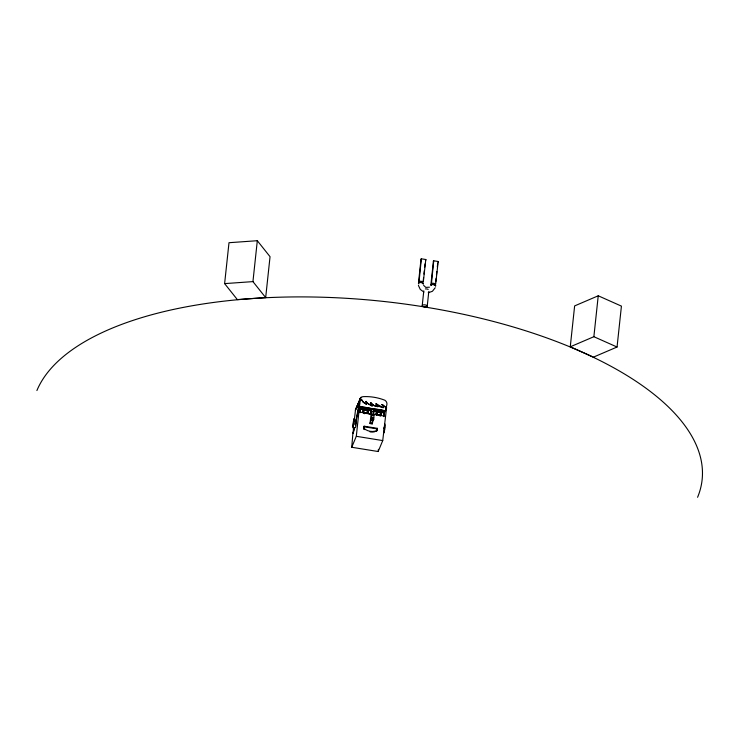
<?xml version="1.0" encoding="UTF-8"?>
<svg xmlns="http://www.w3.org/2000/svg" width="738" height="738" viewBox="0 0 738 738"><rect width="100%" height="100%" fill="white"/><g stroke="black" fill="none" stroke-linecap="round" stroke-linejoin="round"><path stroke-width="1.11" d="M353.972 420.725L353.889 419.774L353.613 420.872M383.382 407.754C365.024 397.118 385.162 412.035 383.326 406.131L382.063 404.535L383.326 406.131M353.142 425.097L353.188 426.749L353.982 421.933M353.936 421.426L354 418.658L353.382 422.468M355.236 427.68C355.901 428.391 356.878 418.52 356.03 419.719M384.885 426.426L384.895 424.867M377.994 406.684L373.991 405.494L370.651 402.874L373.926 405.66L377.994 406.684L376.334 403.852M353.88 422.256L354.065 420.835M372.146 405.974L367.256 403.123L366.159 401.407L367.183 403.289L372.146 405.974L370.799 402.893M353.096 424.59L353.484 421.084M353.29 423.372L353.078 427.865L353.88 423.114M355.356 424.959L355.467 423.769M384.147 429.267L384.443 426.61M384.544 430.439L384.821 427.256M384.821 428.123L384.849 423.861M366.076 401.74L366.463 403.898L366.159 401.407M370.033 423.575L371.684 417.653A8.967 1.015 -80.8 0 0 371.786 415.153L371.408 411.287L373.52 411.629L373.898 415.494A8.967 1.015 -80.8 0 1 373.806 417.994L372.155 423.916L370.033 423.575L371.408 411.287M224.62 283.613L228.992 242.71L257.313 240.708L270.043 256.686L265.671 297.599L237.35 299.6L224.62 283.613L252.94 281.612L265.671 297.599M252.94 281.612L257.313 240.708M354.646 427.726L353.161 433.381L353.484 427.846M354.415 419.055L355.541 409.664L360.854 397.487L362.792 396.666A48.394 43.441 22.6 0 1 384.904 400.245A4.566 4.096 22.6 0 1 386.933 404.286L385.633 410.494M386.592 407.505L382.736 440.577L378.17 451.527L351.74 447.265L352.893 433.335M355.218 424.424L359.978 399.47L361.897 399.959L363.216 402.247L366.297 404.175L366.528 403.732M351.74 447.265L356.306 436.306L360.245 399.516M360.015 407.883L360.19 406.749A68.339 61.346 22.6 0 1 372.081 408.668L371.915 409.802A68.339 61.346 22.6 0 0 360.015 407.883L360.089 407.717A68.339 61.346 22.6 0 1 371.98 409.636L371.915 409.802M363.991 409.655L360.393 409.073L360.006 412.736L360.624 408.511L371.196 410.217L370.577 414.442L368.788 414.147M363.659 428.87L364.111 426.195L377.303 428.326L377.072 430.457A11.559 10.378 22.6 0 1 363.88 428.326L363.659 428.87A11.559 10.378 22.6 0 0 364.581 429.608M363.88 428.326L364.111 426.195M370.577 414.442L371.196 410.217M373.41 408.88L373.299 409.848A68.339 61.346 22.6 0 1 385.19 411.776L385.301 410.808A68.339 61.346 22.6 0 0 373.41 408.88L373.336 409.046A68.339 61.346 22.6 0 1 385.227 410.965L385.301 410.808M372.155 423.916L372.505 420.614M373.087 415.116L373.52 411.629M373.317 413.953L373.834 410.66L384.406 412.367L383.788 416.573L384.406 412.367M373.834 410.66L373.446 414.322L384.018 416.029M377.303 428.326L376.841 431.001A11.559 10.378 22.6 0 1 375.79 431.426M378.17 451.527L378.4 449.359M425.798 259.508L421.343 258.817L419.073 281.473A2.528 1.079 6.1 0 1 423.28 282.147L425.789 259.536A2.528 1.079 6.1 0 1 425.42 260.44M423.234 280.892L423.594 277.479M423.963 274.075L424.322 270.661M424.691 267.257L425.051 263.844M422.219 305.606L423.796 290.837M427.228 306.224A2.528 1.079 6.1 0 0 423.658 304.849A2.528 1.079 6.1 0 0 423.289 306.676A2.528 1.079 6.1 0 0 427.228 306.224L428.806 291.455M435.743 281.759L436.103 278.346M436.472 274.942L436.831 271.529M437.32 266.981L437.68 263.577M433.741 260.8L438.188 261.51L435.669 284.148A2.528 1.079 6.1 0 0 431.462 283.466L433.732 260.818A2.528 1.079 6.1 0 0 433.354 261.722L430.927 284.444A2.528 1.079 6.1 0 0 431.398 284.868M570.262 346.814L574.634 305.91L598.241 295.79L621.424 306.122L617.051 347.026L593.444 357.137L570.262 346.814L593.869 336.703L617.051 347.026M593.869 336.703L598.241 295.79M384.147 428.409L384.286 427.21M384.646 429.064L384.028 432.865L383.917 432.32M423.225 284.029C423.464 281.842 418.861 282.331 418.52 282.857M435.604 286.04C437.136 284.776 429.673 283.374 430.863 285.661M355.485 424.461L359.563 403.317M423.326 283.835L421.499 282.506M435.715 285.837L433.409 284.425M384.415 430.651L384.138 431.748M352.985 433.123L354.378 427.68M371.306 420.023L373.446 420.282M435.217 287.746L432.413 291.289L428.234 292.755M385.66 409.507L386.26 407.634L381.989 404.701M355.421 409.977L360.854 397.487M355.356 410.273L360.624 397.736M356.389 408.603L361.122 397.256M357.118 407.376L358.41 404.286M361.537 399.811L363.281 402.081L366.297 404.175M360.19 406.749L360.126 406.915A68.339 61.346 22.6 0 1 372.017 408.834L372.081 408.668M372.256 405.291L370.9 402.828M377.828 405.614L376.565 403.972M382.459 404.913L382.063 404.535M383.382 405.448L382.524 404.747M384.766 406.675L383.456 405.282M385.513 407.238L384.83 406.509M360.43 398.013L360.043 399.313L361.611 399.645M429.47 287.193L425.808 287.396L423.64 285.385M418.64 282.765L421.26 282.46M431.047 284.757L433.4 284.425M363.797 409.747L364.387 409.452M377.598 411.592L377.007 411.887A2.694 2.417 22.6 0 0 376.648 415.319M367.367 410.199L370.965 410.78M373.613 411.204L384.175 412.911M371.334 411.472L373.446 411.813M360.227 412.182L370.799 413.889M371.786 415.153L373.898 415.494M371.684 417.653L373.806 417.994M371.574 418.76L373.686 419.101M371.546 418.889L373.668 419.23M371.528 419.018L373.64 419.359M371.482 419.276L373.622 419.488M371.463 419.396L373.576 419.747M371.435 419.525L373.548 419.867M371.38 419.747L373.52 419.977M371.362 419.848L373.474 420.19M370.356 422.809L372.469 423.151M363.88 426.749L377.072 428.879M356.306 436.306L382.736 440.577M385.577 407.072L386.325 407.468M423.861 292.045L420.291 289.434L418.4 285.431M418.815 283.955L418.4 283.549M377.533 412.69L378.16 412.256L377.533 412.69A1.596 1.439 22.6 0 0 378.391 415.005A1.596 1.439 22.6 0 0 380.384 413.631A1.596 1.439 22.6 0 0 378.16 412.256M364.314 410.559L364.876 410.042L364.249 410.476A1.596 1.439 22.6 0 0 365.172 412.865A1.596 1.439 22.6 0 0 367.164 411.49A1.596 1.439 22.6 0 0 364.95 410.125L364.987 410.217M380.577 412.33L380.753 412.487A2.694 2.417 22.6 0 1 380.384 415.918M367.026 409.885L367.533 410.356A2.694 2.417 22.6 0 1 367.164 413.787M438.16 261.51L438.178 261.538A2.528 1.079 6.1 0 1 438.058 262.276M36.9 390.54A336.796 143.403 6.1 0 1 424.332 306.934A336.796 143.403 6.1 0 1 697.576 497.292M363.428 413.179A2.694 2.417 22.6 0 1 363.327 410.19M374.692 431.739A11.559 10.378 22.6 0 1 370.042 431.878M378.373 411.177A2.694 2.417 22.6 0 1 379.904 415.946M376.758 415.042A2.694 2.417 22.6 0 1 377.718 411.315M366.528 409.258A2.694 2.417 22.6 0 1 367.284 413.511M364.664 413.723A2.694 2.417 22.6 0 1 364.055 413.381M363.548 412.902A2.694 2.417 22.6 0 1 364.498 409.184M365.162 409.046A2.694 2.417 22.6 0 1 365.854 409.073M421.343 258.817A2.528 1.079 6.1 0 0 420.964 259.721L418.538 282.442A2.528 1.079 6.1 0 0 418.861 282.774M435.374 285.163A2.528 1.079 6.1 0 1 435.033 285.302M425.356 288.936A2.528 1.079 6.1 0 1 428.197 289.397"/></g></svg>
